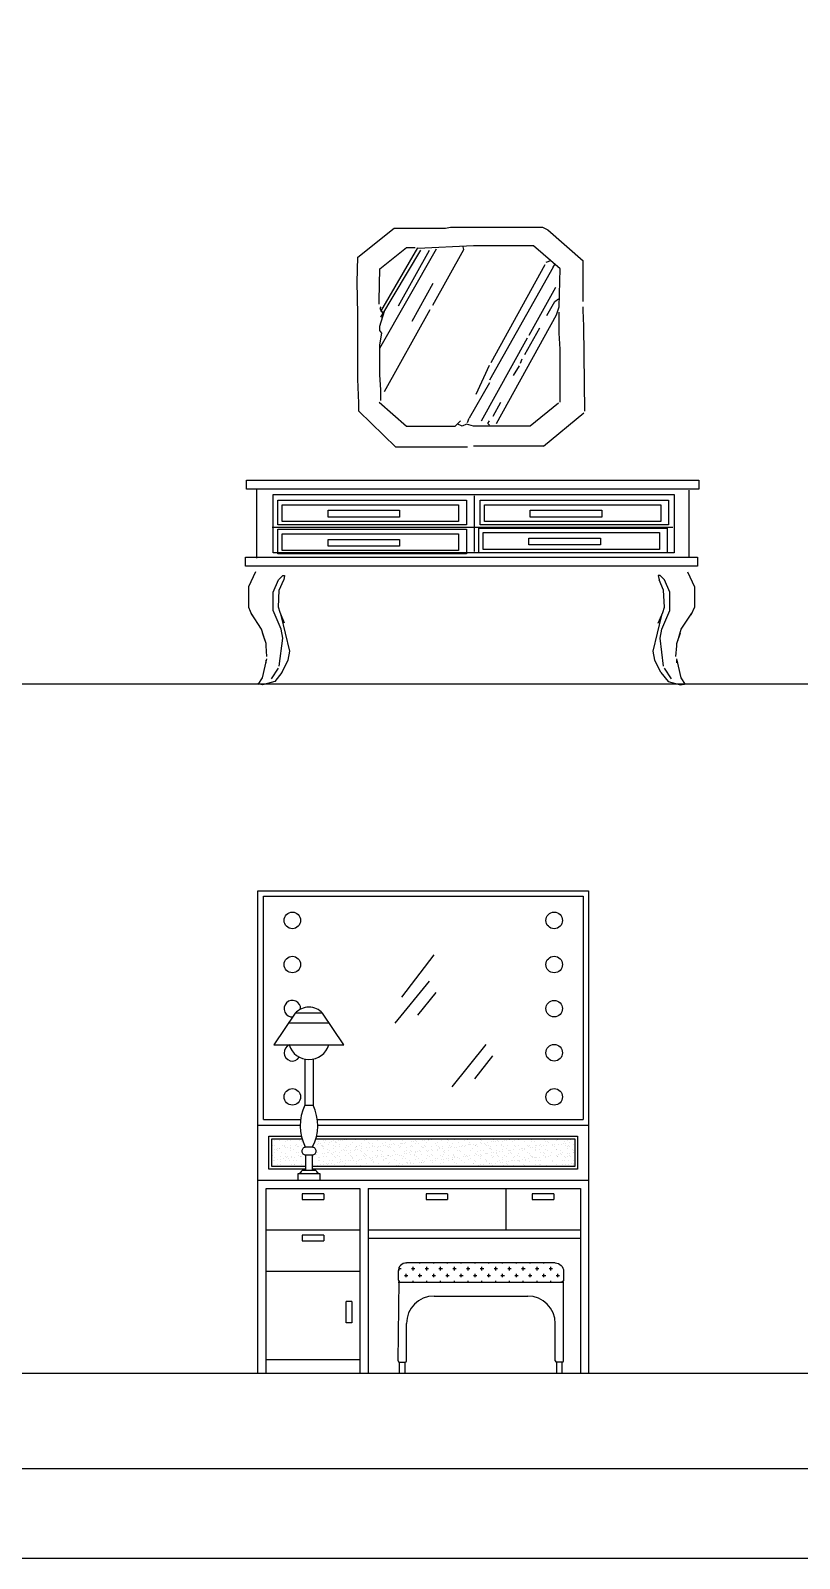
# Model space of a CAD drawing. Header units: inches. Extents: x 6.9 to 49.4, y 11.8 to 36.5.
# Drawn here: x 43.79 to 46.58, y 11.75 to 17.29 of the extents above; entities that cross this region are included whole.
import ezdxf

# ---------------------------------------------------------------- set-up
doc = ezdxf.new("R2010")
doc.units = ezdxf.units.IN
doc.header["$MEASUREMENT"] = 0
for name, color, linetype in [('02', 2, 'Continuous'), ('1', 1, 'Continuous'), ('kadrbm', 4, 'Continuous')]:
    doc.layers.add(name, color=color, linetype=linetype)

# ---------------------------------------------------------------- blocks, each defined once
blk = doc.blocks.new('kadrbm')
at = {"layer": 'kadrbm', "color": 4}
blk.add_lwpolyline([(0, 0), (0, 24.7972), (21, 24.7972), (21, 0), (0, 0)], close=True, dxfattribs=at)
blk.add_lwpolyline([(20.6631, 0.3257), (20.6631, 24.4603), (0.3369, 24.4603), (0.3369, 0.3257), (20.6631, 0.3257)], dxfattribs=at)

msp = doc.modelspace()

# ---------------------------------------------------------------- linework, layer by layer
at = {"layer": '02'}
for p, q in [((44.9732, 16.4715), (45.1045, 16.5773)), ((45.1045, 16.5773), (45.2904, 16.5773)), ((45.2904, 16.5773), (45.3096, 16.5805)), ((45.3096, 16.5805), (45.6428, 16.5805)), ((45.6428, 16.5805), (45.6621, 16.5709)), ((45.6621, 16.5709), (45.7902, 16.4587)), ((44.97, 16.3818), (44.9732, 16.4715)), ((45.0533, 16.4299), (45.1494, 16.5068)), ((45.1205, 16.2953), (45.2327, 16.4972)), ((45.1494, 16.5068), (45.1814, 16.5068)), ((45.3929, 16.5132), (45.191, 16.5036)), ((45.2455, 16.2985), (45.3577, 16.5004)), ((45.3577, 16.5004), (45.3545, 16.51)), ((45.6108, 16.5132), (45.3929, 16.5132)), ((45.7069, 16.4299), (45.6108, 16.5132)), ((45.6717, 16.4587), (45.6556, 16.4523)), ((45.7902, 16.3113), (45.7902, 16.4587)), ((45.0501, 16.3145), (45.0533, 16.4299)), ((45.6813, 16.4363), (45.4506, 16.0262)), ((45.457, 16.0902), (45.6524, 16.4459)), ((45.6813, 16.4363), (45.6877, 16.4459)), ((45.7037, 16.2921), (45.7069, 16.4299)), ((44.9732, 16.2665), (44.97, 16.3818)), ((45.5948, 16.1896), (45.6909, 16.3626)), ((45.0501, 16.3017), (45.0501, 16.3145)), ((45.6588, 16.2601), (45.6877, 16.3113)), ((45.6877, 16.3113), (45.7005, 16.3209)), ((44.9732, 16.0294), (44.9732, 16.2665)), ((45.0565, 16.2921), (45.0533, 16.2857)), ((45.0533, 16.2857), (45.0629, 16.2697)), ((45.0533, 16.2216), (45.0693, 16.2761)), ((45.0693, 15.9845), (45.2359, 16.2825)), ((45.4762, 15.8692), (45.6941, 16.2633)), ((45.6941, 16.2633), (45.7037, 16.2921)), ((45.7037, 16.196), (45.7037, 16.2729)), ((45.7902, 16.2793), (45.7902, 16.2921)), ((45.7934, 16.2216), (45.7902, 16.2793)), ((45.0533, 16.2056), (45.0533, 16.2216)), ((45.0597, 16.196), (45.0533, 16.2056)), ((45.0533, 16.1543), (45.0597, 16.196)), ((45.5787, 16.1191), (45.6332, 16.2152)), ((45.7069, 16.1383), (45.7037, 16.196)), ((45.7966, 15.914), (45.7934, 16.2216)), ((45.0533, 16.0454), (45.0533, 16.1543)), ((45.4217, 15.8788), (45.5884, 16.18)), ((45.7069, 15.9461), (45.7069, 16.1383)), ((45.4025, 15.9749), (45.4506, 16.0806)), ((45.5371, 16.0422), (45.5595, 16.0774)), ((45.5627, 16.087), (45.5691, 16.1031)), ((44.9764, 15.9429), (44.9732, 16.0294)), ((45.0565, 15.9909), (45.0533, 16.0454)), ((45.4506, 16.0166), (45.3769, 15.8884)), ((45.0565, 15.9525), (45.0565, 15.9909)), ((44.9764, 15.914), (44.9764, 15.9429)), ((45.1109, 15.7826), (44.9764, 15.914)), ((45.0501, 15.9461), (45.1494, 15.8595)), ((45.4634, 15.8948), (45.4922, 15.9461)), ((45.7005, 15.9429), (45.598, 15.8595)), ((45.646, 15.7859), (45.7934, 15.9076)), ((45.1494, 15.8595), (45.3256, 15.8595)), ((45.3256, 15.8595), (45.3448, 15.8788)), ((45.3512, 15.8595), (45.3352, 15.866)), ((45.3673, 15.866), (45.3512, 15.8595)), ((45.3929, 15.8595), (45.3673, 15.866)), ((45.3705, 15.8724), (45.3769, 15.8884)), ((45.598, 15.8595), (45.3929, 15.8595)), ((45.4442, 15.8692), (45.4506, 15.8788)), ((45.4506, 15.8628), (45.4442, 15.8692)), ((45.3705, 15.7826), (45.1109, 15.7826)), ((45.646, 15.7859), (45.3929, 15.7859)), ((44.6015, 15.3309), (44.5758, 15.2764)), ((44.6656, 15.2572), (44.6848, 15.302)), ((44.6848, 15.302), (44.7008, 15.318)), ((44.688, 15.2636), (44.704, 15.302)), ((44.7008, 15.318), (44.7072, 15.318)), ((44.7072, 15.318), (44.704, 15.302)), ((46.0696, 15.318), (46.0631, 15.318)), ((46.0631, 15.318), (46.0663, 15.302)), ((46.0824, 15.2636), (46.0663, 15.302)), ((46.0856, 15.302), (46.0696, 15.318)), ((46.1048, 15.2572), (46.0856, 15.302)), ((46.1689, 15.3309), (46.1945, 15.2764)), ((44.5758, 15.2764), (44.5758, 15.2027)), ((44.6656, 15.1899), (44.6656, 15.2572)), ((44.6848, 15.2027), (44.688, 15.2636)), ((46.0856, 15.2027), (46.0824, 15.2636)), ((46.1048, 15.1899), (46.1048, 15.2572)), ((46.1945, 15.2764), (46.1945, 15.2027)), ((44.5758, 15.2027), (44.5887, 15.1739)), ((44.6944, 15.1226), (44.6656, 15.1899)), ((44.6912, 15.1835), (44.6848, 15.2027)), ((46.076, 15.1226), (46.1048, 15.1899)), ((46.0792, 15.1835), (46.0856, 15.2027)), ((46.1945, 15.2027), (46.1817, 15.1739)), ((44.6239, 15.1226), (44.5855, 15.1803)), ((44.7072, 15.145), (44.6912, 15.1835)), ((44.7264, 15.0425), (44.6944, 15.1739)), ((46.0439, 15.0425), (46.076, 15.1739)), ((46.0631, 15.145), (46.0792, 15.1835)), ((46.1465, 15.1226), (46.1849, 15.1803)), ((44.6367, 15.0809), (44.6239, 15.1226)), ((44.6399, 15.0713), (44.6271, 15.1098)), ((44.688, 14.988), (44.7008, 15.0905)), ((44.7008, 15.0905), (44.6944, 15.1226)), ((46.0696, 15.0905), (46.076, 15.1226)), ((46.0824, 14.988), (46.0696, 15.0905)), ((46.1304, 15.0713), (46.1432, 15.1098)), ((46.1336, 15.0809), (46.1465, 15.1226)), ((44.6399, 15.0617), (44.6399, 15.0713)), ((44.6431, 15.0233), (44.6399, 15.0617)), ((44.72, 15.0104), (44.7264, 15.0425)), ((46.0503, 15.0104), (46.0439, 15.0425)), ((46.1272, 15.0233), (46.1304, 15.0617)), ((46.1304, 15.0617), (46.1304, 15.0713)), ((44.6399, 15.0008), (44.6399, 15.0104)), ((44.6591, 14.9432), (44.6848, 14.9816)), ((44.6976, 14.9656), (44.672, 14.9335)), ((44.6976, 14.9656), (44.72, 15.0104)), ((46.0728, 14.9656), (46.0503, 15.0104)), ((46.0728, 14.9656), (46.0984, 14.9335)), ((46.1112, 14.9432), (46.0856, 14.9816)), ((46.1304, 15.0008), (46.1304, 15.0104)), ((44.6271, 14.9207), (44.6079, 14.9239)), ((44.672, 14.9335), (44.6271, 14.9207)), ((46.0984, 14.9335), (46.1432, 14.9207)), ((46.1432, 14.9207), (46.1625, 14.9239)), ((44.6103, 12.4239), (44.6103, 14.1739)), ((45.8103, 14.1739), (45.8103, 12.4239)), ((45.2492, 13.9412), (45.1309, 13.7875)), ((45.2316, 13.8464), (45.1073, 13.6932)), ((45.2553, 13.8052), (45.1897, 13.7224)), ((44.8696, 13.6932), (44.7214, 13.6932)), ((45.4377, 13.6161), (45.3134, 13.463)), ((44.7805, 13.5631), (44.7805, 13.3968)), ((44.8105, 13.5631), (44.8105, 13.3968)), ((45.4613, 13.575), (45.3958, 13.4922)), ((44.7805, 13.3968), (44.8105, 13.3968)), ((44.6103, 13.3239), (44.7637, 13.3239)), ((44.6303, 13.3439), (44.765, 13.3439)), ((44.826, 13.3439), (45.7903, 13.3439)), ((44.8274, 13.3239), (45.8103, 13.3239)), ((44.7835, 13.2146), (44.7835, 13.16)), ((44.8075, 13.2146), (44.8075, 13.16)), ((44.9803, 13.0939), (44.9803, 12.4239)), ((45.0103, 13.0939), (45.0103, 12.4239)), ((45.5103, 13.0939), (45.5103, 12.9439)), ((44.8491, 13.0745), (44.7714, 13.0745)), ((44.7714, 13.0745), (44.7714, 13.0545)), ((44.8491, 13.0745), (44.8491, 13.0545)), ((45.2205, 13.0745), (45.2205, 13.0545)), ((45.2983, 13.0745), (45.2205, 13.0745)), ((45.2983, 13.0745), (45.2983, 13.0545)), ((45.6837, 13.0745), (45.606, 13.0745)), ((45.606, 13.0745), (45.606, 13.0545)), ((45.6837, 13.0745), (45.6837, 13.0545)), ((44.6403, 12.9439), (44.9803, 12.9439)), ((44.7714, 12.9248), (44.7714, 12.9048)), ((44.8491, 12.9248), (44.7714, 12.9248)), ((44.8491, 12.9248), (44.8491, 12.9048)), ((45.0103, 12.9439), (45.7803, 12.9439)), ((45.0103, 12.9139), (45.7803, 12.9139)), ((44.6403, 12.7939), (44.9803, 12.7939)), ((45.1194, 12.4689), (45.1233, 12.7596)), ((45.1194, 12.7539), (45.7194, 12.7539)), ((45.7194, 12.4689), (45.7194, 12.7539)), ((45.2494, 12.7039), (45.5894, 12.7039)), ((44.9307, 12.6064), (44.9307, 12.6842)), ((44.9507, 12.6842), (44.9307, 12.6842)), ((44.9507, 12.6064), (44.9307, 12.6064)), ((45.1494, 12.4689), (45.1494, 12.6039)), ((45.6894, 12.4689), (45.6894, 12.6039)), ((44.6403, 12.4739), (44.9803, 12.4739)), ((45.1244, 12.4639), (45.1444, 12.4639)), ((45.7144, 12.4639), (45.6944, 12.4639))]:
    msp.add_line(p, q, dxfattribs=at)
for points in [[(45.2576, 16.5016), (45.0511, 16.1412)], [(45.1889, 16.5054), (45.0553, 16.2748)], [(45.2007, 16.4974), (45.0553, 16.2546)], [(45.2454, 16.376), (45.1687, 16.2381)], [(44.5688, 15.631), (44.5688, 15.6631), (46.2096, 15.6631), (46.2096, 15.631), (44.5688, 15.631)], [(44.6055, 15.631), (44.6055, 15.3798)], [(44.6662, 15.4), (44.6662, 15.6108), (46.1206, 15.6108), (46.1206, 15.4), (44.6662, 15.4)], [(44.6826, 15.5012), (44.6826, 15.5906), (45.3668, 15.5906), (45.3668, 15.5012), (44.6826, 15.5012)], [(44.6986, 15.5134), (44.6986, 15.5741), (45.3386, 15.5741), (45.3386, 15.5134), (44.6986, 15.5134)], [(45.3955, 15.6066), (45.3955, 15.4042)], [(45.4162, 15.5012), (45.4162, 15.5906), (46.1004, 15.5906), (46.1004, 15.5012), (45.4162, 15.5012)], [(45.4322, 15.5134), (45.4322, 15.5741), (46.0721, 15.5741), (46.0721, 15.5134), (45.4322, 15.5134)], [(46.1733, 15.6268), (46.1733, 15.384)], [(44.8647, 15.5294), (44.8647, 15.5539), (45.124, 15.5539), (45.124, 15.5294), (44.8647, 15.5294)], [(45.5983, 15.5294), (45.5983, 15.5539), (45.8576, 15.5539), (45.8576, 15.5294), (45.5983, 15.5294)], [(44.662, 15.4932), (46.1164, 15.4932)], [(44.6826, 15.3958), (44.6826, 15.4852), (45.3668, 15.4852), (45.3668, 15.3958), (44.6826, 15.3958)], [(44.6986, 15.408), (44.6986, 15.4687), (45.3386, 15.4687), (45.3386, 15.408), (44.6986, 15.408)], [(45.4115, 15.4), (45.4115, 15.4894), (46.0958, 15.4894), (46.0958, 15.4)], [(45.4275, 15.4122), (45.4275, 15.473), (46.0675, 15.473), (46.0675, 15.4122), (45.4275, 15.4122)], [(44.8647, 15.4241), (44.8647, 15.4485), (45.124, 15.4485), (45.124, 15.4241), (44.8647, 15.4241)], [(45.5937, 15.4283), (45.5937, 15.4527), (45.8529, 15.4527), (45.8529, 15.4283), (45.5937, 15.4283)], [(44.565, 15.3515), (44.565, 15.384), (46.2054, 15.384), (46.2054, 15.3515), (44.565, 15.3515)], [(44.6417, 15.0155), (44.6257, 14.9464), (44.6097, 14.9224)], [(46.1286, 15.0155), (46.1447, 14.9464), (46.1607, 14.9224)], [(44.6103, 14.1739), (45.8103, 14.1739)], [(44.6303, 13.3439), (44.6303, 14.1539), (45.7903, 14.1539), (45.7903, 13.3439)], [(44.9225, 13.6148), (44.8452, 13.7294), (44.7459, 13.7294), (44.6686, 13.6148), (44.9225, 13.6148)], [(44.6503, 13.1639), (44.6503, 13.2839), (44.7681, 13.2839)], [(44.6603, 13.1739), (44.6603, 13.2739), (44.7707, 13.2739)], [(44.823, 13.2839), (45.7703, 13.2839), (45.7703, 13.1639), (44.8075, 13.1639)], [(44.8203, 13.2739), (45.7603, 13.2739), (45.7603, 13.1739), (44.8075, 13.1739)], [(44.7835, 13.1639), (44.6503, 13.1639)], [(44.7835, 13.1739), (44.6603, 13.1739)], [(44.7565, 13.1239), (44.7565, 13.1486), (44.8345, 13.1486), (44.8345, 13.1239)], [(44.7705, 13.16), (44.8205, 13.16)], [(44.6103, 13.1239), (45.8103, 13.1239)], [(44.6403, 12.4239), (44.6403, 13.0939), (44.9803, 13.0939)], [(45.0103, 13.0939), (45.7803, 13.0939), (45.7803, 12.4239)], [(44.7714, 13.0545), (44.8491, 13.0545)], [(45.2205, 13.0545), (45.2983, 13.0545)], [(45.606, 13.0545), (45.6837, 13.0545)], [(44.7714, 12.9048), (44.8491, 12.9048)], [(44.9507, 12.6842), (44.9507, 12.6064)], [(45.1244, 12.4239), (45.1244, 12.4639)], [(45.7144, 12.4239), (45.7144, 12.4639)]]:
    msp.add_lwpolyline(points, dxfattribs=at)
msp.add_lwpolyline([(44.7705, 13.2286), (44.7705, 13.2306, -0.414214), (44.7845, 13.2446), (44.8065, 13.2446, -0.414214), (44.8205, 13.2306), (44.8205, 13.2286, -0.414214), (44.8065, 13.2146), (44.7845, 13.2146, -0.414214)], format="xyb", close=True, dxfattribs=at)
for points in [[(45.6894, 12.8239), (45.1494, 12.8239, 0.414214), (45.1194, 12.7939)], [(45.6894, 12.8239, -0.414214), (45.7194, 12.7939)], [(45.1194, 12.7939), (45.1194, 12.7639, 0.414214), (45.1294, 12.7539)], [(45.7194, 12.7939), (45.7194, 12.7639, -0.414214), (45.7094, 12.7539)], [(45.1444, 12.4239), (45.1444, 12.4639, -0.414214)], [(45.6944, 12.4239), (45.6944, 12.4639, 0.414214)]]:
    msp.add_lwpolyline(points, format="xyb", dxfattribs=at)
for centre in [(44.7353, 14.0664), (45.6853, 14.0664), (44.7353, 13.9064), (45.6853, 13.9064), (45.6853, 13.7464), (45.6853, 13.5864), (44.7353, 13.4264), (45.6853, 13.4264)]:
    msp.add_circle(centre, 0.03, dxfattribs=at)
for centre, radius, start, end in [((44.7353, 13.7464), 0.03, 356.44, 273.6842), ((44.7955, 13.6861), 0.0659, 41.1236, 138.8764), ((44.7353, 13.5864), 0.03, 109.254, 327.3663), ((44.7955, 13.6366), 0.075, 196.9196, 343.0804), ((44.9357, 13.3226), 0.172, 154.4437, 206.9485), ((44.6553, 13.3226), 0.172, 333.0515, 25.5563), ((44.7564, 13.163), 0.0145, 270.5728, 348.1593), ((44.8347, 13.163), 0.0145, 191.8407, 269.4272), ((45.2494, 12.6039), 0.1, 90, 180), ((45.5894, 12.6039), 0.1, 0, 90), ((45.1244, 12.4689), 0.005, 180, 270), ((45.1444, 12.4689), 0.005, 270, 0), ((45.6944, 12.4689), 0.005, 180, 270), ((45.7144, 12.4689), 0.005, 270, 0)]:
    msp.add_arc(centre, radius, start, end, dxfattribs=at)
at = {"layer": '1'}
for p, q in [((28.702, 14.9239), (49.0282, 14.9239)), ((44.665, 13.2518), (44.665, 13.2518)), ((44.6696, 13.2688), (44.6696, 13.2688)), ((44.67, 13.2518), (44.67, 13.2518)), ((44.6894, 13.2666), (44.6894, 13.2666)), ((44.6993, 13.2499), (44.6993, 13.2499)), ((44.7056, 13.2459), (44.7056, 13.2459)), ((44.7084, 13.2516), (44.7084, 13.2516)), ((44.7101, 13.265), (44.7101, 13.265)), ((44.7163, 13.2689), (44.7163, 13.2689)), ((44.7278, 13.2488), (44.7278, 13.2488)), ((44.7286, 13.2671), (44.7286, 13.2671)), ((44.746, 13.25), (44.746, 13.25)), ((44.7489, 13.2531), (44.7489, 13.2531)), ((44.7523, 13.2459), (44.7523, 13.2459)), ((44.7575, 13.2476), (44.7575, 13.2476)), ((44.763, 13.269), (44.763, 13.269)), ((44.767, 13.267), (44.767, 13.267)), ((44.7697, 13.2492), (44.7697, 13.2492)), ((44.7701, 13.2645), (44.7701, 13.2645)), ((44.7729, 13.2619), (44.7729, 13.2619)), ((44.8265, 13.2534), (44.8265, 13.2534)), ((44.8304, 13.2572), (44.8304, 13.2572)), ((44.831, 13.2632), (44.831, 13.2632)), ((44.8382, 13.2583), (44.8382, 13.2583)), ((44.8394, 13.2501), (44.8394, 13.2501)), ((44.8458, 13.2461), (44.8458, 13.2461)), ((44.846, 13.2495), (44.846, 13.2495)), ((44.8468, 13.2689), (44.8468, 13.2689)), ((44.8487, 13.2469), (44.8487, 13.2469)), ((44.8504, 13.2599), (44.8504, 13.2599)), ((44.8564, 13.2692), (44.8564, 13.2692)), ((44.8671, 13.2548), (44.8671, 13.2548)), ((44.8708, 13.2626), (44.8708, 13.2626)), ((44.8786, 13.2636), (44.8786, 13.2636)), ((44.8851, 13.2687), (44.8851, 13.2687)), ((44.8861, 13.2502), (44.8861, 13.2502)), ((44.8908, 13.2652), (44.8908, 13.2652)), ((44.8911, 13.2626), (44.8911, 13.2626)), ((44.8925, 13.2462), (44.8925, 13.2462)), ((44.8938, 13.2601), (44.8938, 13.2601)), ((44.9031, 13.2693), (44.9031, 13.2693)), ((44.9063, 13.2553), (44.9063, 13.2553)), ((44.9069, 13.2481), (44.9069, 13.2481)), ((44.9112, 13.2679), (44.9112, 13.2679)), ((44.919, 13.2689), (44.919, 13.2689)), ((44.9257, 13.2702), (44.9257, 13.2702)), ((44.9312, 13.2705), (44.9312, 13.2705)), ((44.9328, 13.2503), (44.9328, 13.2503)), ((44.9389, 13.2733), (44.9389, 13.2733)), ((44.9392, 13.2463), (44.9392, 13.2463)), ((44.9447, 13.2552), (44.9447, 13.2552)), ((44.9515, 13.2732), (44.9515, 13.2732)), ((44.952, 13.2613), (44.952, 13.2613)), ((44.9649, 13.2707), (44.9649, 13.2707)), ((44.9669, 13.2476), (44.9669, 13.2476)), ((44.9697, 13.2451), (44.9697, 13.2451)), ((44.9796, 13.2504), (44.9796, 13.2504)), ((44.9852, 13.2566), (44.9852, 13.2566)), ((44.9859, 13.2464), (44.9859, 13.2464)), ((44.9965, 13.2694), (44.9965, 13.2694)), ((45.0033, 13.2705), (45.0033, 13.2705)), ((45.012, 13.2608), (45.012, 13.2608)), ((45.0147, 13.2583), (45.0147, 13.2583)), ((45.0245, 13.2571), (45.0245, 13.2571)), ((45.0263, 13.2505), (45.0263, 13.2505)), ((45.0278, 13.2463), (45.0278, 13.2463)), ((45.0326, 13.2465), (45.0326, 13.2465)), ((45.0433, 13.2695), (45.0433, 13.2695)), ((45.0438, 13.272), (45.0438, 13.272)), ((45.0461, 13.2468), (45.0461, 13.2468)), ((45.0539, 13.2478), (45.0539, 13.2478)), ((45.0598, 13.2714), (45.0598, 13.2714)), ((45.0628, 13.2569), (45.0628, 13.2569)), ((45.0661, 13.2494), (45.0661, 13.2494)), ((45.0729, 13.2595), (45.0729, 13.2595)), ((45.073, 13.2506), (45.073, 13.2506)), ((45.0793, 13.2465), (45.0793, 13.2465)), ((45.0831, 13.2725), (45.0831, 13.2725)), ((45.0865, 13.2521), (45.0865, 13.2521)), ((45.0878, 13.2458), (45.0878, 13.2458)), ((45.09, 13.2696), (45.09, 13.2696)), ((45.0943, 13.2532), (45.0943, 13.2532)), ((45.1034, 13.2584), (45.1034, 13.2584)), ((45.1065, 13.2548), (45.1065, 13.2548)), ((45.118, 13.2726), (45.118, 13.2726)), ((45.1197, 13.2507), (45.1197, 13.2507)), ((45.1214, 13.2723), (45.1214, 13.2723)), ((45.126, 13.2466), (45.126, 13.2466)), ((45.1269, 13.2574), (45.1269, 13.2574)), ((45.1329, 13.259), (45.1329, 13.259)), ((45.1347, 13.2585), (45.1347, 13.2585)), ((45.1367, 13.2697), (45.1367, 13.2697)), ((45.1426, 13.2589), (45.1426, 13.2589)), ((45.1469, 13.2601), (45.1469, 13.2601)), ((45.162, 13.2737), (45.162, 13.2737)), ((45.1629, 13.2448), (45.1629, 13.2448)), ((45.1664, 13.2507), (45.1664, 13.2507)), ((45.1672, 13.2628), (45.1672, 13.2628)), ((45.1727, 13.2467), (45.1727, 13.2467)), ((45.1751, 13.2638), (45.1751, 13.2638)), ((45.178, 13.2721), (45.178, 13.2721)), ((45.181, 13.2587), (45.181, 13.2587)), ((45.1834, 13.2698), (45.1834, 13.2698)), ((45.1873, 13.2654), (45.1873, 13.2654)), ((45.1938, 13.2576), (45.1938, 13.2576)), ((45.2022, 13.2453), (45.2022, 13.2453)), ((45.2076, 13.2681), (45.2076, 13.2681)), ((45.2131, 13.2508), (45.2131, 13.2508)), ((45.2154, 13.2691), (45.2154, 13.2691)), ((45.2194, 13.2468), (45.2194, 13.2468)), ((45.2215, 13.2602), (45.2215, 13.2602)), ((45.2276, 13.2707), (45.2276, 13.2707)), ((45.2301, 13.2698), (45.2301, 13.2698)), ((45.2389, 13.2708), (45.2389, 13.2708)), ((45.2405, 13.2452), (45.2405, 13.2452)), ((45.248, 13.2734), (45.248, 13.2734)), ((45.2538, 13.2571), (45.2538, 13.2571)), ((45.2598, 13.2509), (45.2598, 13.2509)), ((45.2608, 13.2607), (45.2608, 13.2607)), ((45.2662, 13.2469), (45.2662, 13.2469)), ((45.2768, 13.2699), (45.2768, 13.2699)), ((45.2811, 13.2466), (45.2811, 13.2466)), ((45.2989, 13.2703), (45.2989, 13.2703)), ((45.2991, 13.2605), (45.2991, 13.2605)), ((45.3017, 13.2677), (45.3017, 13.2677)), ((45.3065, 13.251), (45.3065, 13.251)), ((45.3129, 13.247), (45.3129, 13.247)), ((45.3147, 13.2558), (45.3147, 13.2558)), ((45.3235, 13.27), (45.3235, 13.27)), ((45.3397, 13.262), (45.3397, 13.262)), ((45.3426, 13.247), (45.3426, 13.247)), ((45.3504, 13.248), (45.3504, 13.248)), ((45.3533, 13.2511), (45.3533, 13.2511)), ((45.3596, 13.247), (45.3596, 13.247)), ((45.3598, 13.269), (45.3598, 13.269)), ((45.3626, 13.2496), (45.3626, 13.2496)), ((45.3702, 13.2701), (45.3702, 13.2701)), ((45.3748, 13.2553), (45.3748, 13.2553)), ((45.3775, 13.2527), (45.3775, 13.2527)), ((45.3789, 13.2625), (45.3789, 13.2625)), ((45.383, 13.2523), (45.383, 13.2523)), ((45.3908, 13.2533), (45.3908, 13.2533)), ((45.3992, 13.2484), (45.3992, 13.2484)), ((45.4, 13.2512), (45.4, 13.2512)), ((45.403, 13.255), (45.403, 13.255)), ((45.4063, 13.2471), (45.4063, 13.2471)), ((45.417, 13.2702), (45.417, 13.2702)), ((45.4173, 13.2623), (45.4173, 13.2623)), ((45.4199, 13.2684), (45.4199, 13.2684)), ((45.4233, 13.2576), (45.4233, 13.2576)), ((45.4311, 13.2587), (45.4311, 13.2587)), ((45.4357, 13.2539), (45.4357, 13.2539)), ((45.4385, 13.2489), (45.4385, 13.2489)), ((45.4433, 13.2603), (45.4433, 13.2603)), ((45.4467, 13.2512), (45.4467, 13.2512)), ((45.453, 13.2472), (45.453, 13.2472)), ((45.4578, 13.2637), (45.4578, 13.2637)), ((45.4637, 13.2703), (45.4637, 13.2703)), ((45.4637, 13.2629), (45.4637, 13.2629)), ((45.4715, 13.264), (45.4715, 13.264)), ((45.4768, 13.2487), (45.4768, 13.2487)), ((45.4808, 13.2671), (45.4808, 13.2671)), ((45.4837, 13.2656), (45.4837, 13.2656)), ((45.4934, 13.2513), (45.4934, 13.2513)), ((45.4957, 13.2534), (45.4957, 13.2534)), ((45.4971, 13.2642), (45.4971, 13.2642)), ((45.4997, 13.2473), (45.4997, 13.2473)), ((45.5041, 13.2683), (45.5041, 13.2683)), ((45.5119, 13.2693), (45.5119, 13.2693)), ((45.5173, 13.2502), (45.5173, 13.2502)), ((45.5241, 13.2709), (45.5241, 13.2709)), ((45.5354, 13.264), (45.5354, 13.264)), ((45.5401, 13.2514), (45.5401, 13.2514)), ((45.5408, 13.2666), (45.5408, 13.2666)), ((45.5445, 13.2736), (45.5445, 13.2736)), ((45.5464, 13.2474), (45.5464, 13.2474)), ((45.5566, 13.2507), (45.5566, 13.2507)), ((45.5571, 13.2704), (45.5571, 13.2704)), ((45.576, 13.2655), (45.576, 13.2655)), ((45.5868, 13.2515), (45.5868, 13.2515)), ((45.5931, 13.2475), (45.5931, 13.2475)), ((45.595, 13.2505), (45.595, 13.2505)), ((45.6017, 13.2653), (45.6017, 13.2653)), ((45.6038, 13.2705), (45.6038, 13.2705)), ((45.6152, 13.266), (45.6152, 13.266)), ((45.6166, 13.2516), (45.6166, 13.2516)), ((45.6187, 13.2445), (45.6187, 13.2445)), ((45.6194, 13.2491), (45.6194, 13.2491)), ((45.6335, 13.2516), (45.6335, 13.2516)), ((45.6355, 13.2519), (45.6355, 13.2519)), ((45.6391, 13.2472), (45.6391, 13.2472)), ((45.6469, 13.2482), (45.6469, 13.2482)), ((45.6505, 13.2706), (45.6505, 13.2706)), ((45.6536, 13.2658), (45.6536, 13.2658)), ((45.6591, 13.2498), (45.6591, 13.2498)), ((45.6617, 13.2648), (45.6617, 13.2648)), ((45.6645, 13.2622), (45.6645, 13.2622)), ((45.6775, 13.2503), (45.6775, 13.2503)), ((45.6794, 13.2525), (45.6794, 13.2525)), ((45.6866, 13.2476), (45.6866, 13.2476)), ((45.6872, 13.2535), (45.6872, 13.2535)), ((45.6941, 13.2673), (45.6941, 13.2673)), ((45.6972, 13.2707), (45.6972, 13.2707)), ((45.6994, 13.2551), (45.6994, 13.2551)), ((45.7131, 13.2523), (45.7131, 13.2523)), ((45.7198, 13.2578), (45.7198, 13.2578)), ((45.7226, 13.2634), (45.7226, 13.2634)), ((45.727, 13.2518), (45.727, 13.2518)), ((45.7276, 13.2589), (45.7276, 13.2589)), ((45.7333, 13.2477), (45.7333, 13.2477)), ((45.7334, 13.2678), (45.7334, 13.2678)), ((45.7375, 13.2497), (45.7375, 13.2497)), ((45.7398, 13.2605), (45.7398, 13.2605)), ((45.7403, 13.2472), (45.7403, 13.2472)), ((45.7439, 13.2708), (45.7439, 13.2708)), ((45.7536, 13.2537), (45.7536, 13.2537)), ((45.7602, 13.2631), (45.7602, 13.2631)), ((44.6624, 13.1963), (44.6624, 13.1963)), ((44.6647, 13.2122), (44.6647, 13.2122)), ((44.6656, 13.1968), (44.6656, 13.1968)), ((44.6689, 13.236), (44.6689, 13.236)), ((44.671, 13.2229), (44.671, 13.2229)), ((44.671, 13.2082), (44.671, 13.2082)), ((44.6719, 13.194), (44.6719, 13.194)), ((44.6767, 13.237), (44.6767, 13.237)), ((44.6799, 13.2382), (44.6799, 13.2382)), ((44.6817, 13.2313), (44.6817, 13.2313)), ((44.6827, 13.199), (44.6827, 13.199)), ((44.6889, 13.2386), (44.6889, 13.2386)), ((44.6903, 13.2377), (44.6903, 13.2377)), ((44.6905, 13.2), (44.6905, 13.2)), ((44.6913, 13.2088), (44.6913, 13.2088)), ((44.6938, 13.1937), (44.6938, 13.1937)), ((44.6958, 13.2237), (44.6958, 13.2237)), ((44.7027, 13.2016), (44.7027, 13.2016)), ((44.7093, 13.2413), (44.7093, 13.2413)), ((44.7093, 13.2227), (44.7093, 13.2227)), ((44.7103, 13.1938), (44.7103, 13.1938)), ((44.7107, 13.21), (44.7107, 13.21)), ((44.7134, 13.2074), (44.7134, 13.2074)), ((44.7171, 13.2423), (44.7171, 13.2423)), ((44.7177, 13.2083), (44.7177, 13.2083)), ((44.7231, 13.2043), (44.7231, 13.2043)), ((44.7265, 13.1955), (44.7265, 13.1955)), ((44.7284, 13.2313), (44.7284, 13.2313)), ((44.7293, 13.2439), (44.7293, 13.2439)), ((44.7296, 13.2382), (44.7296, 13.2382)), ((44.7305, 13.2093), (44.7305, 13.2093)), ((44.7309, 13.2053), (44.7309, 13.2053)), ((44.7405, 13.1938), (44.7405, 13.1938)), ((44.7408, 13.2368), (44.7408, 13.2368)), ((44.7431, 13.2069), (44.7431, 13.2069)), ((44.7499, 13.2242), (44.7499, 13.2242)), ((44.7508, 13.1953), (44.7508, 13.1953)), ((44.7558, 13.2231), (44.7558, 13.2231)), ((44.7581, 13.2124), (44.7581, 13.2124)), ((44.7635, 13.2096), (44.7635, 13.2096)), ((44.7644, 13.2084), (44.7644, 13.2084)), ((44.7689, 13.2091), (44.7689, 13.2091)), ((44.7835, 13.2122), (44.7835, 13.2122)), ((44.8094, 13.2106), (44.8094, 13.2106)), ((44.8112, 13.2085), (44.8112, 13.2085)), ((44.8117, 13.2159), (44.8117, 13.2159)), ((44.8239, 13.2175), (44.8239, 13.2175)), ((44.8275, 13.2245), (44.8275, 13.2245)), ((44.8284, 13.1956), (44.8284, 13.1956)), ((44.8316, 13.2081), (44.8316, 13.2081)), ((44.8339, 13.194), (44.8339, 13.194)), ((44.8344, 13.2056), (44.8344, 13.2056)), ((44.8442, 13.2202), (44.8442, 13.2202)), ((44.8474, 13.1936), (44.8474, 13.1936)), ((44.8477, 13.24), (44.8477, 13.24)), ((44.8487, 13.2111), (44.8487, 13.2111)), ((44.852, 13.2213), (44.852, 13.2213)), ((44.8579, 13.2085), (44.8579, 13.2085)), ((44.8618, 13.235), (44.8618, 13.235)), ((44.8642, 13.2229), (44.8642, 13.2229)), ((44.868, 13.2259), (44.868, 13.2259)), ((44.8685, 13.2316), (44.8685, 13.2316)), ((44.8689, 13.197), (44.8689, 13.197)), ((44.8767, 13.2213), (44.8767, 13.2213)), ((44.8795, 13.2188), (44.8795, 13.2188)), ((44.8806, 13.194), (44.8806, 13.194)), ((44.8846, 13.2255), (44.8846, 13.2255)), ((44.8861, 13.2398), (44.8861, 13.2398)), ((44.887, 13.2109), (44.887, 13.2109)), ((44.8924, 13.2266), (44.8924, 13.2266)), ((44.8925, 13.2068), (44.8925, 13.2068)), ((44.8983, 13.2127), (44.8983, 13.2127)), ((44.9046, 13.2086), (44.9046, 13.2086)), ((44.9063, 13.1896), (44.9063, 13.1896)), ((44.9073, 13.2264), (44.9073, 13.2264)), ((44.9082, 13.1975), (44.9082, 13.1975)), ((44.9102, 13.1906), (44.9102, 13.1906)), ((44.9152, 13.2317), (44.9152, 13.2317)), ((44.9184, 13.1912), (44.9184, 13.1912)), ((44.9218, 13.2345), (44.9218, 13.2345)), ((44.9246, 13.2319), (44.9246, 13.2319)), ((44.9266, 13.2413), (44.9266, 13.2413)), ((44.9273, 13.1941), (44.9273, 13.1941)), ((44.9276, 13.2124), (44.9276, 13.2124)), ((44.9328, 13.2319), (44.9328, 13.2319)), ((44.9376, 13.22), (44.9376, 13.22)), ((44.9388, 13.1938), (44.9388, 13.1938)), ((44.945, 13.2335), (44.945, 13.2335)), ((44.945, 13.2127), (44.945, 13.2127)), ((44.9456, 13.2263), (44.9456, 13.2263)), ((44.9466, 13.1974), (44.9466, 13.1974)), ((44.9513, 13.2087), (44.9513, 13.2087)), ((44.9525, 13.2063), (44.9525, 13.2063)), ((44.9553, 13.2038), (44.9553, 13.2038)), ((44.9588, 13.1965), (44.9588, 13.1965)), ((44.9619, 13.2318), (44.9619, 13.2318)), ((44.9654, 13.2362), (44.9654, 13.2362)), ((44.9659, 13.2418), (44.9659, 13.2418)), ((44.9668, 13.2129), (44.9668, 13.2129)), ((44.9684, 13.1918), (44.9684, 13.1918)), ((44.9732, 13.2372), (44.9732, 13.2372)), ((44.9741, 13.1942), (44.9741, 13.1942)), ((44.9792, 13.1992), (44.9792, 13.1992)), ((44.9827, 13.2331), (44.9827, 13.2331)), ((44.9854, 13.2388), (44.9854, 13.2388)), ((44.9862, 13.2277), (44.9862, 13.2277)), ((44.9871, 13.1988), (44.9871, 13.1988)), ((44.9917, 13.2128), (44.9917, 13.2128)), ((44.9976, 13.2195), (44.9976, 13.2195)), ((44.998, 13.2088), (44.998, 13.2088)), ((44.9992, 13.2018), (44.9992, 13.2018)), ((45.0004, 13.2169), (45.0004, 13.2169)), ((45.0052, 13.2127), (45.0052, 13.2127)), ((45.0057, 13.2415), (45.0057, 13.2415)), ((45.0087, 13.2319), (45.0087, 13.2319)), ((45.0134, 13.205), (45.0134, 13.205)), ((45.0136, 13.2425), (45.0136, 13.2425)), ((45.0196, 13.2045), (45.0196, 13.2045)), ((45.0208, 13.1943), (45.0208, 13.1943)), ((45.0254, 13.2282), (45.0254, 13.2282)), ((45.0264, 13.1993), (45.0264, 13.1993)), ((45.0274, 13.2055), (45.0274, 13.2055)), ((45.0284, 13.1913), (45.0284, 13.1913)), ((45.0384, 13.2129), (45.0384, 13.2129)), ((45.0396, 13.2071), (45.0396, 13.2071)), ((45.0427, 13.2326), (45.0427, 13.2326)), ((45.0447, 13.2089), (45.0447, 13.2089)), ((45.0448, 13.2431), (45.0448, 13.2431)), ((45.0455, 13.2301), (45.0455, 13.2301)), ((45.0457, 13.2142), (45.0457, 13.2142)), ((45.0554, 13.2319), (45.0554, 13.2319)), ((45.0585, 13.2181), (45.0585, 13.2181)), ((45.0599, 13.2098), (45.0599, 13.2098)), ((45.0638, 13.228), (45.0638, 13.228)), ((45.0647, 13.1991), (45.0647, 13.1991)), ((45.0675, 13.1944), (45.0675, 13.1944)), ((45.0678, 13.2108), (45.0678, 13.2108)), ((45.0735, 13.2045), (45.0735, 13.2045)), ((45.0762, 13.2019), (45.0762, 13.2019)), ((45.08, 13.2124), (45.08, 13.2124)), ((45.084, 13.2436), (45.084, 13.2436)), ((45.085, 13.2147), (45.085, 13.2147)), ((45.0851, 13.213), (45.0851, 13.213)), ((45.0893, 13.19), (45.0893, 13.19)), ((45.0906, 13.2433), (45.0906, 13.2433)), ((45.0914, 13.209), (45.0914, 13.209)), ((45.1003, 13.2151), (45.1003, 13.2151)), ((45.1021, 13.232), (45.1021, 13.232)), ((45.1043, 13.2295), (45.1043, 13.2295)), ((45.1052, 13.2006), (45.1052, 13.2006)), ((45.1081, 13.2161), (45.1081, 13.2161)), ((45.1142, 13.1945), (45.1142, 13.1945)), ((45.1186, 13.2176), (45.1186, 13.2176)), ((45.1224, 13.2434), (45.1224, 13.2434)), ((45.1233, 13.2145), (45.1233, 13.2145)), ((45.1318, 13.2131), (45.1318, 13.2131)), ((45.1344, 13.2031), (45.1344, 13.2031)), ((45.1381, 13.2091), (45.1381, 13.2091)), ((45.1407, 13.2204), (45.1407, 13.2204)), ((45.1436, 13.23), (45.1436, 13.23)), ((45.1445, 13.2011), (45.1445, 13.2011)), ((45.1485, 13.2215), (45.1485, 13.2215)), ((45.1487, 13.2445), (45.1487, 13.2445)), ((45.1488, 13.2321), (45.1488, 13.2321)), ((45.1493, 13.1894), (45.1493, 13.1894)), ((45.1607, 13.2231), (45.1607, 13.2231)), ((45.1609, 13.1946), (45.1609, 13.1946)), ((45.1637, 13.2308), (45.1637, 13.2308)), ((45.1638, 13.2159), (45.1638, 13.2159)), ((45.1664, 13.2283), (45.1664, 13.2283)), ((45.1785, 13.2132), (45.1785, 13.2132)), ((45.1795, 13.2163), (45.1795, 13.2163)), ((45.1811, 13.2257), (45.1811, 13.2257)), ((45.1819, 13.2298), (45.1819, 13.2298)), ((45.1829, 13.2009), (45.1829, 13.2009)), ((45.1848, 13.2091), (45.1848, 13.2091)), ((45.1889, 13.2268), (45.1889, 13.2268)), ((45.1944, 13.2026), (45.1944, 13.2026)), ((45.1955, 13.2322), (45.1955, 13.2322)), ((45.2011, 13.2284), (45.2011, 13.2284)), ((45.2027, 13.1898), (45.2027, 13.1898)), ((45.2031, 13.2164), (45.2031, 13.2164)), ((45.2076, 13.1946), (45.2076, 13.1946)), ((45.2087, 13.2439), (45.2087, 13.2439)), ((45.2115, 13.2414), (45.2115, 13.2414)), ((45.2149, 13.1914), (45.2149, 13.1914)), ((45.2215, 13.2311), (45.2215, 13.2311)), ((45.2234, 13.2024), (45.2234, 13.2024)), ((45.2246, 13.2295), (45.2246, 13.2295)), ((45.2252, 13.2133), (45.2252, 13.2133)), ((45.2293, 13.2321), (45.2293, 13.2321)), ((45.2316, 13.2092), (45.2316, 13.2092)), ((45.2353, 13.194), (45.2353, 13.194)), ((45.2415, 13.2337), (45.2415, 13.2337)), ((45.2415, 13.2163), (45.2415, 13.2163)), ((45.2422, 13.2323), (45.2422, 13.2323)), ((45.2423, 13.2132), (45.2423, 13.2132)), ((45.2431, 13.1951), (45.2431, 13.1951)), ((45.2553, 13.2013), (45.2553, 13.2013)), ((45.2553, 13.1967), (45.2553, 13.1967)), ((45.2617, 13.2318), (45.2617, 13.2318)), ((45.2618, 13.2364), (45.2618, 13.2364)), ((45.2627, 13.2029), (45.2627, 13.2029)), ((45.2696, 13.2426), (45.2696, 13.2426)), ((45.2696, 13.2374), (45.2696, 13.2374)), ((45.2719, 13.2133), (45.2719, 13.2133)), ((45.2757, 13.1994), (45.2757, 13.1994)), ((45.2783, 13.2093), (45.2783, 13.2093)), ((45.2818, 13.239), (45.2818, 13.239)), ((45.282, 13.2177), (45.282, 13.2177)), ((45.2835, 13.2004), (45.2835, 13.2004)), ((45.2846, 13.2289), (45.2846, 13.2289)), ((45.2873, 13.2264), (45.2873, 13.2264)), ((45.2889, 13.2324), (45.2889, 13.2324)), ((45.2957, 13.202), (45.2957, 13.202)), ((45.3001, 13.2316), (45.3001, 13.2316)), ((45.3004, 13.2145), (45.3004, 13.2145)), ((45.301, 13.2027), (45.301, 13.2027)), ((45.301, 13.1948), (45.301, 13.1948)), ((45.3022, 13.2417), (45.3022, 13.2417)), ((45.31, 13.2427), (45.31, 13.2427)), ((45.3153, 13.2008), (45.3153, 13.2008)), ((45.316, 13.2047), (45.316, 13.2047)), ((45.3181, 13.1982), (45.3181, 13.1982)), ((45.3187, 13.2134), (45.3187, 13.2134)), ((45.3213, 13.2182), (45.3213, 13.2182)), ((45.3222, 13.2443), (45.3222, 13.2443)), ((45.3222, 13.1893), (45.3222, 13.1893)), ((45.3238, 13.2057), (45.3238, 13.2057)), ((45.325, 13.2094), (45.325, 13.2094)), ((45.3297, 13.2421), (45.3297, 13.2421)), ((45.3356, 13.2325), (45.3356, 13.2325)), ((45.336, 13.2073), (45.336, 13.2073)), ((45.3406, 13.233), (45.3406, 13.233)), ((45.3415, 13.2041), (45.3415, 13.2041)), ((45.3455, 13.2276), (45.3455, 13.2276)), ((45.3478, 13.1949), (45.3478, 13.1949)), ((45.3564, 13.21), (45.3564, 13.21)), ((45.3596, 13.218), (45.3596, 13.218)), ((45.3606, 13.1891), (45.3606, 13.1891)), ((45.3632, 13.2114), (45.3632, 13.2114)), ((45.3654, 13.2135), (45.3654, 13.2135)), ((45.3717, 13.2095), (45.3717, 13.2095)), ((45.3762, 13.1994), (45.3762, 13.1994)), ((45.3764, 13.2126), (45.3764, 13.2126)), ((45.3808, 13.2046), (45.3808, 13.2046)), ((45.3824, 13.2325), (45.3824, 13.2325)), ((45.3906, 13.2408), (45.3906, 13.2408)), ((45.3945, 13.195), (45.3945, 13.195)), ((45.3968, 13.2153), (45.3968, 13.2153)), ((45.4001, 13.2195), (45.4001, 13.2195)), ((45.4011, 13.1906), (45.4011, 13.1906)), ((45.4046, 13.2163), (45.4046, 13.2163)), ((45.4055, 13.2271), (45.4055, 13.2271)), ((45.4121, 13.2136), (45.4121, 13.2136)), ((45.4168, 13.2179), (45.4168, 13.2179)), ((45.4182, 13.2334), (45.4182, 13.2334)), ((45.4184, 13.2096), (45.4184, 13.2096)), ((45.4192, 13.2045), (45.4192, 13.2045)), ((45.4213, 13.2126), (45.4213, 13.2126)), ((45.4291, 13.2326), (45.4291, 13.2326)), ((45.4363, 13.1989), (45.4363, 13.1989)), ((45.4372, 13.2206), (45.4372, 13.2206)), ((45.4394, 13.22), (45.4394, 13.22)), ((45.4404, 13.1911), (45.4404, 13.1911)), ((45.4412, 13.1951), (45.4412, 13.1951)), ((45.445, 13.2216), (45.445, 13.2216)), ((45.4506, 13.2403), (45.4506, 13.2403)), ((45.4534, 13.2377), (45.4534, 13.2377)), ((45.4572, 13.2233), (45.4572, 13.2233)), ((45.4587, 13.2348), (45.4587, 13.2348)), ((45.4588, 13.2137), (45.4588, 13.2137)), ((45.4597, 13.2059), (45.4597, 13.2059)), ((45.4651, 13.2097), (45.4651, 13.2097)), ((45.4664, 13.2258), (45.4664, 13.2258)), ((45.4758, 13.2327), (45.4758, 13.2327)), ((45.4775, 13.2259), (45.4775, 13.2259)), ((45.4778, 13.2198), (45.4778, 13.2198)), ((45.4787, 13.1909), (45.4787, 13.1909)), ((45.4813, 13.2121), (45.4813, 13.2121)), ((45.4841, 13.2096), (45.4841, 13.2096)), ((45.4854, 13.227), (45.4854, 13.227)), ((45.4879, 13.1951), (45.4879, 13.1951)), ((45.4972, 13.1976), (45.4972, 13.1976)), ((45.4975, 13.2286), (45.4975, 13.2286)), ((45.498, 13.2353), (45.498, 13.2353)), ((45.499, 13.2064), (45.499, 13.2064)), ((45.4992, 13.1899), (45.4992, 13.1899)), ((45.5055, 13.2138), (45.5055, 13.2138)), ((45.5114, 13.1915), (45.5114, 13.1915)), ((45.5115, 13.2389), (45.5115, 13.2389)), ((45.5118, 13.2097), (45.5118, 13.2097)), ((45.5179, 13.2312), (45.5179, 13.2312)), ((45.5183, 13.2213), (45.5183, 13.2213)), ((45.5192, 13.1924), (45.5192, 13.1924)), ((45.5225, 13.2328), (45.5225, 13.2328)), ((45.5257, 13.2323), (45.5257, 13.2323)), ((45.5264, 13.2253), (45.5264, 13.2253)), ((45.5292, 13.2227), (45.5292, 13.2227)), ((45.5318, 13.1942), (45.5318, 13.1942)), ((45.5346, 13.1952), (45.5346, 13.1952)), ((45.5373, 13.2062), (45.5373, 13.2062)), ((45.5379, 13.2339), (45.5379, 13.2339)), ((45.5396, 13.1953), (45.5396, 13.1953)), ((45.5423, 13.2108), (45.5423, 13.2108)), ((45.5518, 13.1969), (45.5518, 13.1969)), ((45.5522, 13.2139), (45.5522, 13.2139)), ((45.5572, 13.1971), (45.5572, 13.1971)), ((45.5576, 13.2218), (45.5576, 13.2218)), ((45.5583, 13.2366), (45.5583, 13.2366)), ((45.5585, 13.2098), (45.5585, 13.2098)), ((45.5585, 13.1929), (45.5585, 13.1929)), ((45.5599, 13.1946), (45.5599, 13.1946)), ((45.5661, 13.2376), (45.5661, 13.2376)), ((45.5692, 13.2329), (45.5692, 13.2329)), ((45.5715, 13.2384), (45.5715, 13.2384)), ((45.5721, 13.1995), (45.5721, 13.1995)), ((45.5769, 13.2366), (45.5769, 13.2366)), ((45.5778, 13.2077), (45.5778, 13.2077)), ((45.5783, 13.2392), (45.5783, 13.2392)), ((45.5799, 13.2006), (45.5799, 13.2006)), ((45.5813, 13.1953), (45.5813, 13.1953)), ((45.5873, 13.2239), (45.5873, 13.2239)), ((45.5921, 13.2022), (45.5921, 13.2022)), ((45.5959, 13.2216), (45.5959, 13.2216)), ((45.5969, 13.1927), (45.5969, 13.1927)), ((45.5987, 13.2419), (45.5987, 13.2419)), ((45.5989, 13.2139), (45.5989, 13.2139)), ((45.6023, 13.2103), (45.6023, 13.2103)), ((45.605, 13.2077), (45.605, 13.2077)), ((45.6053, 13.2099), (45.6053, 13.2099)), ((45.6065, 13.2429), (45.6065, 13.2429)), ((45.6125, 13.2049), (45.6125, 13.2049)), ((45.6159, 13.233), (45.6159, 13.233)), ((45.6162, 13.2371), (45.6162, 13.2371)), ((45.6171, 13.2082), (45.6171, 13.2082)), ((45.6181, 13.1958), (45.6181, 13.1958)), ((45.6203, 13.2059), (45.6203, 13.2059)), ((45.628, 13.1954), (45.628, 13.1954)), ((45.6324, 13.2371), (45.6324, 13.2371)), ((45.6325, 13.2075), (45.6325, 13.2075)), ((45.6364, 13.223), (45.6364, 13.223)), ((45.6374, 13.1941), (45.6374, 13.1941)), ((45.6456, 13.214), (45.6456, 13.214)), ((45.6474, 13.2234), (45.6474, 13.2234)), ((45.6501, 13.2209), (45.6501, 13.2209)), ((45.6529, 13.2102), (45.6529, 13.2102)), ((45.6545, 13.2369), (45.6545, 13.2369)), ((45.6555, 13.208), (45.6555, 13.208)), ((45.6626, 13.233), (45.6626, 13.233)), ((45.6632, 13.2089), (45.6632, 13.2089)), ((45.6729, 13.2128), (45.6729, 13.2128)), ((45.6757, 13.2235), (45.6757, 13.2235)), ((45.6781, 13.1952), (45.6781, 13.1952)), ((45.6809, 13.1927), (45.6809, 13.1927)), ((45.6924, 13.2141), (45.6924, 13.2141)), ((45.6925, 13.2366), (45.6925, 13.2366)), ((45.6952, 13.234), (45.6952, 13.234)), ((45.696, 13.2095), (45.696, 13.2095)), ((45.6987, 13.2101), (45.6987, 13.2101)), ((45.7011, 13.2165), (45.7011, 13.2165)), ((45.7083, 13.2221), (45.7083, 13.2221)), ((45.7093, 13.2331), (45.7093, 13.2331)), ((45.7133, 13.2181), (45.7133, 13.2181)), ((45.7141, 13.2234), (45.7141, 13.2234)), ((45.715, 13.1945), (45.715, 13.1945)), ((45.7215, 13.1956), (45.7215, 13.1956)), ((45.7232, 13.2084), (45.7232, 13.2084)), ((45.726, 13.2059), (45.726, 13.2059)), ((45.7336, 13.2208), (45.7336, 13.2208)), ((45.7343, 13.2389), (45.7343, 13.2389)), ((45.7353, 13.21), (45.7353, 13.21)), ((45.739, 13.1939), (45.739, 13.1939)), ((45.7391, 13.2142), (45.7391, 13.2142)), ((45.7414, 13.2218), (45.7414, 13.2218)), ((45.7454, 13.2102), (45.7454, 13.2102)), ((45.7534, 13.2353), (45.7534, 13.2353)), ((45.7536, 13.2234), (45.7536, 13.2234)), ((45.7546, 13.2248), (45.7546, 13.2248)), ((45.7555, 13.1959), (45.7555, 13.1959)), ((45.7561, 13.2332), (45.7561, 13.2332)), ((44.6768, 13.1747), (44.6768, 13.1747)), ((44.6814, 13.1823), (44.6814, 13.1823)), ((44.6922, 13.1799), (44.6922, 13.1799)), ((44.7235, 13.1748), (44.7235, 13.1748)), ((44.7315, 13.1804), (44.7315, 13.1804)), ((44.7414, 13.1818), (44.7414, 13.1818)), ((44.7442, 13.1793), (44.7442, 13.1793)), ((44.7698, 13.1802), (44.7698, 13.1802)), ((44.7702, 13.1748), (44.7702, 13.1748)), ((44.8103, 13.1817), (44.8103, 13.1817)), ((44.8169, 13.1749), (44.8169, 13.1749)), ((44.8255, 13.1789), (44.8255, 13.1789)), ((44.8377, 13.1805), (44.8377, 13.1805)), ((44.8496, 13.1822), (44.8496, 13.1822)), ((44.8581, 13.1832), (44.8581, 13.1832)), ((44.8624, 13.18), (44.8624, 13.18)), ((44.8637, 13.175), (44.8637, 13.175)), ((44.8659, 13.1842), (44.8659, 13.1842)), ((44.8781, 13.1858), (44.8781, 13.1858)), ((44.888, 13.182), (44.888, 13.182)), ((44.8984, 13.1885), (44.8984, 13.1885)), ((44.9104, 13.1751), (44.9104, 13.1751)), ((44.9233, 13.1786), (44.9233, 13.1786)), ((44.9285, 13.1835), (44.9285, 13.1835)), ((44.9571, 13.1752), (44.9571, 13.1752)), ((44.9678, 13.184), (44.9678, 13.184)), ((44.9833, 13.1781), (44.9833, 13.1781)), ((44.986, 13.1756), (44.986, 13.1756)), ((45.0038, 13.1753), (45.0038, 13.1753)), ((45.0061, 13.1838), (45.0061, 13.1838)), ((45.0311, 13.1888), (45.0311, 13.1888)), ((45.0442, 13.1768), (45.0442, 13.1768)), ((45.0466, 13.1853), (45.0466, 13.1853)), ((45.0505, 13.1754), (45.0505, 13.1754)), ((45.0859, 13.1858), (45.0859, 13.1858)), ((45.0938, 13.1754), (45.0938, 13.1754)), ((45.1042, 13.1763), (45.1042, 13.1763)), ((45.1142, 13.1781), (45.1142, 13.1781)), ((45.122, 13.1791), (45.122, 13.1791)), ((45.1243, 13.1856), (45.1243, 13.1856)), ((45.1342, 13.1807), (45.1342, 13.1807)), ((45.1439, 13.1755), (45.1439, 13.1755)), ((45.1521, 13.1869), (45.1521, 13.1869)), ((45.1545, 13.1834), (45.1545, 13.1834)), ((45.1623, 13.1844), (45.1623, 13.1844)), ((45.1648, 13.187), (45.1648, 13.187)), ((45.1651, 13.175), (45.1651, 13.175)), ((45.1745, 13.186), (45.1745, 13.186)), ((45.1906, 13.1756), (45.1906, 13.1756)), ((45.1949, 13.1887), (45.1949, 13.1887)), ((45.2041, 13.1875), (45.2041, 13.1875)), ((45.2102, 13.1881), (45.2102, 13.1881)), ((45.2251, 13.1744), (45.2251, 13.1744)), ((45.2374, 13.1757), (45.2374, 13.1757)), ((45.2424, 13.1873), (45.2424, 13.1873)), ((45.2636, 13.174), (45.2636, 13.174)), ((45.273, 13.1851), (45.273, 13.1851)), ((45.2829, 13.1888), (45.2829, 13.1888)), ((45.2841, 13.1758), (45.2841, 13.1758)), ((45.3308, 13.1759), (45.3308, 13.1759)), ((45.3311, 13.1863), (45.3311, 13.1863)), ((45.3425, 13.1752), (45.3425, 13.1752)), ((45.3781, 13.174), (45.3781, 13.174)), ((45.3818, 13.1757), (45.3818, 13.1757)), ((45.3902, 13.1756), (45.3902, 13.1756)), ((45.3912, 13.1858), (45.3912, 13.1858)), ((45.3939, 13.1832), (45.3939, 13.1832)), ((45.4106, 13.1783), (45.4106, 13.1783)), ((45.4184, 13.1793), (45.4184, 13.1793)), ((45.4201, 13.1756), (45.4201, 13.1756)), ((45.4242, 13.176), (45.4242, 13.176)), ((45.4306, 13.1809), (45.4306, 13.1809)), ((45.451, 13.1836), (45.451, 13.1836)), ((45.4521, 13.1844), (45.4521, 13.1844)), ((45.4588, 13.1846), (45.4588, 13.1846)), ((45.4606, 13.177), (45.4606, 13.177)), ((45.4709, 13.1761), (45.4709, 13.1761)), ((45.471, 13.1862), (45.471, 13.1862)), ((45.4914, 13.1889), (45.4914, 13.1889)), ((45.4999, 13.1775), (45.4999, 13.1775)), ((45.5121, 13.1839), (45.5121, 13.1839)), ((45.5149, 13.1814), (45.5149, 13.1814)), ((45.5176, 13.1762), (45.5176, 13.1762)), ((45.5383, 13.1773), (45.5383, 13.1773)), ((45.5643, 13.1763), (45.5643, 13.1763)), ((45.573, 13.1826), (45.573, 13.1826)), ((45.5788, 13.1788), (45.5788, 13.1788)), ((45.611, 13.1764), (45.611, 13.1764)), ((45.618, 13.1793), (45.618, 13.1793)), ((45.633, 13.1821), (45.633, 13.1821)), ((45.6358, 13.1795), (45.6358, 13.1795)), ((45.6564, 13.1791), (45.6564, 13.1791)), ((45.6578, 13.1765), (45.6578, 13.1765)), ((45.6745, 13.1742), (45.6745, 13.1742)), ((45.6867, 13.1758), (45.6867, 13.1758)), ((45.6939, 13.1808), (45.6939, 13.1808)), ((45.7045, 13.1765), (45.7045, 13.1765)), ((45.7149, 13.1795), (45.7149, 13.1795)), ((45.7271, 13.1811), (45.7271, 13.1811)), ((45.7362, 13.1811), (45.7362, 13.1811)), ((45.7475, 13.1838), (45.7475, 13.1838)), ((45.7512, 13.1766), (45.7512, 13.1766)), ((45.7539, 13.1802), (45.7539, 13.1802)), ((45.7553, 13.1848), (45.7553, 13.1848)), ((45.7567, 13.1777), (45.7567, 13.1777)), ((45.1209, 12.8033), (45.1296, 12.8033)), ((45.1233, 12.7971), (45.1233, 12.8088)), ((45.1483, 12.8221), (45.1483, 12.8239)), ((45.1671, 12.8033), (45.1796, 12.8033)), ((45.1733, 12.7971), (45.1733, 12.8096)), ((45.1983, 12.8221), (45.1983, 12.8239)), ((45.2171, 12.8033), (45.2296, 12.8033)), ((45.2233, 12.7971), (45.2233, 12.8096)), ((45.2483, 12.8221), (45.2483, 12.8239)), ((45.2671, 12.8033), (45.2796, 12.8033)), ((45.2733, 12.7971), (45.2733, 12.8096)), ((45.2983, 12.8221), (45.2983, 12.8239)), ((45.3171, 12.8033), (45.3296, 12.8033)), ((45.3233, 12.7971), (45.3233, 12.8096)), ((45.3483, 12.8221), (45.3483, 12.8239)), ((45.3671, 12.8033), (45.3796, 12.8033)), ((45.3733, 12.7971), (45.3733, 12.8096)), ((45.3983, 12.8221), (45.3983, 12.8239)), ((45.4171, 12.8033), (45.4296, 12.8033)), ((45.4233, 12.7971), (45.4233, 12.8096)), ((45.4483, 12.8221), (45.4483, 12.8239)), ((45.4671, 12.8033), (45.4796, 12.8033)), ((45.4733, 12.7971), (45.4733, 12.8096)), ((45.4983, 12.8221), (45.4983, 12.8239)), ((45.5171, 12.8033), (45.5296, 12.8033)), ((45.5233, 12.7971), (45.5233, 12.8096)), ((45.5483, 12.8221), (45.5483, 12.8239)), ((45.5671, 12.8033), (45.5796, 12.8033)), ((45.5733, 12.7971), (45.5733, 12.8096)), ((45.5983, 12.8221), (45.5983, 12.8239)), ((45.6171, 12.8033), (45.6296, 12.8033)), ((45.6233, 12.7971), (45.6233, 12.8096)), ((45.6483, 12.8221), (45.6483, 12.8239)), ((45.6671, 12.8033), (45.6796, 12.8033)), ((45.6733, 12.7971), (45.6733, 12.8096)), ((45.6983, 12.8221), (45.6983, 12.8226)), ((45.7171, 12.8033), (45.7179, 12.8033)), ((45.1421, 12.7783), (45.1546, 12.7783)), ((45.1483, 12.7721), (45.1483, 12.7846)), ((45.1733, 12.7539), (45.1733, 12.7596)), ((45.1921, 12.7783), (45.2046, 12.7783)), ((45.1983, 12.7721), (45.1983, 12.7846)), ((45.2233, 12.7539), (45.2233, 12.7596)), ((45.2421, 12.7783), (45.2546, 12.7783)), ((45.2483, 12.7721), (45.2483, 12.7846)), ((45.2733, 12.7539), (45.2733, 12.7596)), ((45.2921, 12.7783), (45.3046, 12.7783)), ((45.2983, 12.7721), (45.2983, 12.7846)), ((45.3233, 12.7539), (45.3233, 12.7596)), ((45.3421, 12.7783), (45.3546, 12.7783)), ((45.3483, 12.7721), (45.3483, 12.7846)), ((45.3733, 12.7539), (45.3733, 12.7596)), ((45.3921, 12.7783), (45.4046, 12.7783)), ((45.3983, 12.7721), (45.3983, 12.7846)), ((45.4233, 12.7539), (45.4233, 12.7596)), ((45.4421, 12.7783), (45.4546, 12.7783)), ((45.4483, 12.7721), (45.4483, 12.7846)), ((45.4733, 12.7539), (45.4733, 12.7596)), ((45.4921, 12.7783), (45.5046, 12.7783)), ((45.4983, 12.7721), (45.4983, 12.7846)), ((45.5233, 12.7539), (45.5233, 12.7596)), ((45.5421, 12.7783), (45.5546, 12.7783)), ((45.5483, 12.7721), (45.5483, 12.7846)), ((45.5733, 12.7539), (45.5733, 12.7596)), ((45.5921, 12.7783), (45.6046, 12.7783)), ((45.5983, 12.7721), (45.5983, 12.7846)), ((45.6233, 12.7539), (45.6233, 12.7596)), ((45.6421, 12.7783), (45.6546, 12.7783)), ((45.6483, 12.7721), (45.6483, 12.7846)), ((45.6733, 12.7539), (45.6733, 12.7596)), ((45.6921, 12.7783), (45.7046, 12.7783)), ((45.6983, 12.7721), (45.6983, 12.7846)), ((28.702, 12.4239), (49.0282, 12.4239))]:
    msp.add_line(p, q, dxfattribs=at)

# ---------------------------------------------------------------- block references
at = {"layer": 'kadrbm'}
msp.add_blockref('kadrbm', (28.3651, 11.7523), dxfattribs=at)

doc.saveas('drawing.dxf')
